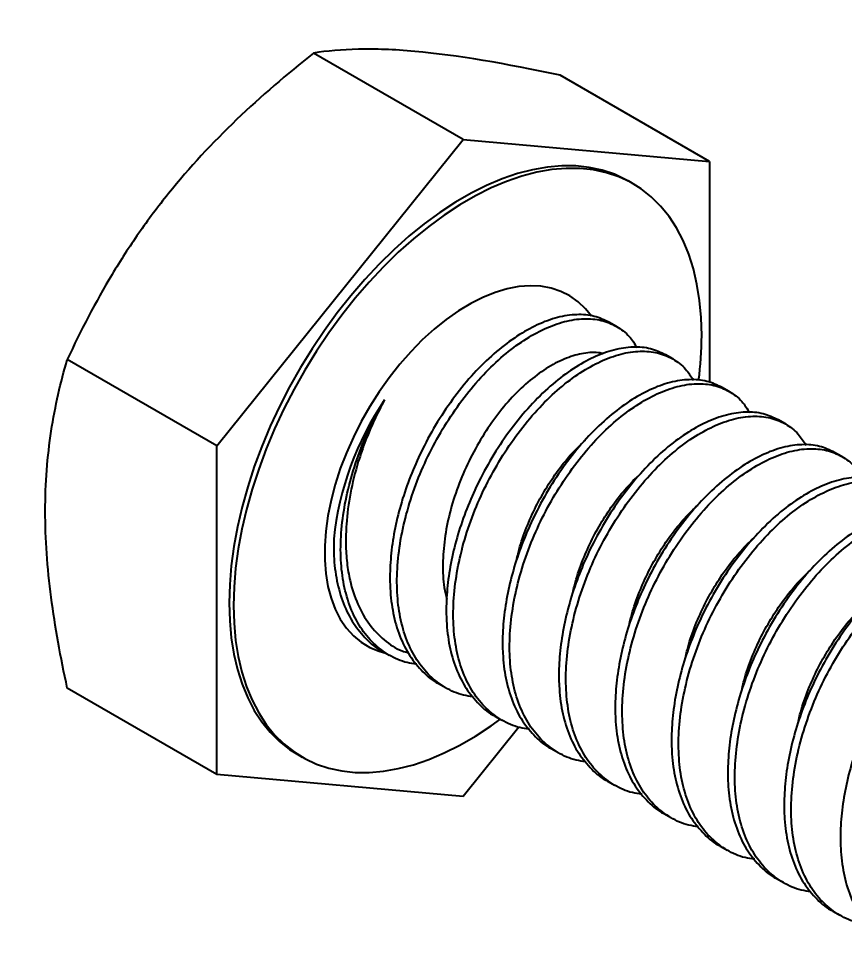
# Model space of a CAD drawing. Extents: x -3.5 to 15.6, y -13 to 0.
# Drawn here: x 3.419 to 3.937, y -4.87 to -4.289 of the extents above; entities that cross this region are included whole.
import ezdxf
from ezdxf import colors
from ezdxf.entities.mleader import LeaderData, LeaderLine
from ezdxf.math import Vec2, Vec3

# ---------------------------------------------------------------- set-up
doc = ezdxf.new("R2010")
doc.units = 0
doc.header["$LTSCALE"] = 0.5
doc.header["$MEASUREMENT"] = 0
doc.layers.add('FAB DWG', color=221, linetype='CONTINUOUS')
doc.layers.add('Hardware', color=242, linetype='CONTINUOUS')
doc.styles.get("Standard").update_dxf_attribs({"font": 'arial.ttf'})

msp = doc.modelspace()

# ---------------------------------------------------------------- linework, layer by layer
at = {"layer": 'Hardware', "linetype": 'Continuous', "lineweight": 25, "transparency": 16777216}
for p, q in [((3.698128, -4.364697), (3.60422, -4.310499)), ((3.852807, -4.378563), (3.7589, -4.324364)), ((3.543448, -4.557108), (3.698128, -4.364697)), ((3.698128, -4.364697), (3.852807, -4.378563)), ((3.852807, -4.378563), (3.852807, -4.517333)), ((3.804769, -4.392581), (3.802006, -4.390987)), ((3.794311, -4.48216), (3.789891, -4.47961)), ((3.829666, -4.502565), (3.825247, -4.500015)), ((3.543448, -4.557108), (3.44954, -4.50291)), ((3.865021, -4.522971), (3.860602, -4.52042)), ((3.900377, -4.543376), (3.895957, -4.540825)), ((3.543448, -4.763384), (3.543448, -4.557108)), ((3.935732, -4.563781), (3.931313, -4.56123)), ((3.647247, -4.685933), (3.651666, -4.688483)), ((3.543448, -4.763384), (3.44954, -4.709186)), ((3.682602, -4.706338), (3.687022, -4.708888)), ((3.717958, -4.726743), (3.722377, -4.729294)), ((3.733047, -4.733812), (3.698128, -4.77725)), ((3.753313, -4.747148), (3.757732, -4.749699)), ((3.594249, -4.75096), (3.597011, -4.752555)), ((3.698128, -4.77725), (3.543448, -4.763384)), ((3.788668, -4.767553), (3.793088, -4.770104)), ((3.824024, -4.787958), (3.828443, -4.790509)), ((3.859379, -4.808364), (3.863798, -4.810914)), ((3.894734, -4.828769), (3.899154, -4.831319)), ((3.93009, -4.849174), (3.934509, -4.851725))]:
    msp.add_line(p, q, dxfattribs=at)
at = {"layer": 'Hardware', "linetype": 'Continuous', "lineweight": 25, "transparency": 16777216, "flags": 128}
for points in [[(3.802006, -4.390987), (3.800283, -4.390025), (3.793, -4.38662), (3.785293, -4.384039), (3.777197, -4.382293), (3.768747, -4.38139), (3.759982, -4.381334), (3.750941, -4.382124), (3.741664, -4.383758), (3.732193, -4.386228), (3.722569, -4.389523), (3.712836, -4.393628), (3.703038, -4.398526), (3.693218, -4.404194), (3.683419, -4.410606), (3.673686, -4.417735), (3.664063, -4.425549), (3.654591, -4.434011), (3.645314, -4.443086), (3.636273, -4.452732), (3.627508, -4.462905), (3.619059, -4.473562), (3.610963, -4.484653), (3.603256, -4.49613), (3.595972, -4.507942), (3.589145, -4.520034), (3.582805, -4.532355), (3.57698, -4.544848), (3.571696, -4.557457), (3.566976, -4.570127), (3.562842, -4.582801), (3.559313, -4.595421), (3.556403, -4.607933), (3.554127, -4.62028), (3.552493, -4.632406), (3.55151, -4.644258), (3.551182, -4.655782), (3.55151, -4.666928), (3.552493, -4.677646), (3.554127, -4.687887), (3.556403, -4.697605), (3.559313, -4.706758), (3.562842, -4.715305), (3.566976, -4.723207), (3.571696, -4.730429), (3.57698, -4.736939), (3.582805, -4.742708), (3.589145, -4.74771), (3.594249, -4.75096)], [(3.847836, -4.487759), (3.847507, -4.476613), (3.846524, -4.465895), (3.844891, -4.455655), (3.842614, -4.445936), (3.839705, -4.436783), (3.836175, -4.428236), (3.832042, -4.420334), (3.827322, -4.413112), (3.822038, -4.406602), (3.816213, -4.400833), (3.809872, -4.395831), (3.803045, -4.391619), (3.795762, -4.388214), (3.788055, -4.385634), (3.779959, -4.383888), (3.771509, -4.382984), (3.762744, -4.382928), (3.753703, -4.383718), (3.744426, -4.385352), (3.734955, -4.387822), (3.725331, -4.391117), (3.715599, -4.395223), (3.7058, -4.40012), (3.69598, -4.405788), (3.686181, -4.412201), (3.676449, -4.41933), (3.666825, -4.427143), (3.657354, -4.435606), (3.648077, -4.44468), (3.639035, -4.454326), (3.630271, -4.4645), (3.621821, -4.475156), (3.613725, -4.486248), (3.606018, -4.497725), (3.598734, -4.509536), (3.591907, -4.521629), (3.585567, -4.533949), (3.579742, -4.546442), (3.574458, -4.559051), (3.569738, -4.571721), (3.565604, -4.584395), (3.562075, -4.597015), (3.559165, -4.609527), (3.556889, -4.621874), (3.555255, -4.634), (3.554272, -4.645852), (3.553944, -4.657377), (3.554272, -4.668522), (3.555255, -4.67924), (3.556889, -4.689481), (3.559165, -4.699199), (3.562075, -4.708353), (3.565604, -4.716899), (3.569738, -4.724801), (3.574458, -4.732024), (3.579742, -4.738534), (3.585567, -4.744302), (3.591907, -4.749304), (3.598734, -4.753517), (3.606018, -4.756921), (3.613725, -4.759502), (3.621821, -4.761248), (3.630271, -4.762151), (3.639035, -4.762208), (3.648077, -4.761417), (3.657354, -4.759783), (3.666825, -4.757313), (3.676449, -4.754018), (3.686181, -4.749913), (3.69598, -4.745015), (3.7058, -4.739347), (3.715599, -4.732935), (3.721701, -4.728554)], [(3.778585, -4.475717), (3.77488, -4.47109), (3.770232, -4.466645), (3.765069, -4.462983), (3.759432, -4.460134), (3.753361, -4.458116), (3.746902, -4.456946), (3.740102, -4.456633), (3.733012, -4.457177), (3.725684, -4.458576), (3.718173, -4.460818), (3.710533, -4.463888), (3.702822, -4.467763), (3.695097, -4.472414), (3.687415, -4.477806), (3.679832, -4.483899), (3.672405, -4.49065), (3.66519, -4.498006), (3.658238, -4.505915), (3.651602, -4.514317), (3.645332, -4.52315), (3.639472, -4.53235), (3.634068, -4.541847), (3.629158, -4.551571), (3.624779, -4.561451), (3.620963, -4.571413), (3.61774, -4.581384), (3.615131, -4.59129), (3.613158, -4.601057), (3.611835, -4.610612), (3.611171, -4.619887), (3.611171, -4.628811), (3.611835, -4.637318), (3.613158, -4.645346), (3.615131, -4.652836), (3.61774, -4.659731), (3.620963, -4.665981), (3.624779, -4.671539), (3.629158, -4.676364), (3.634068, -4.680421), (3.639472, -4.68368), (3.645332, -4.686115), (3.649635, -4.687311)]]:
    msp.add_lwpolyline(points, dxfattribs=at)
at = {"layer": 'Hardware', "linetype": 'Continuous', "lineweight": 25, "transparency": 16777216}
for centre, radius, start, end in [((3.626014, -4.48708), 0.221823, 352.472412, 359.824685), ((3.807796, -4.635851), 0.192057, 145.928786, 173.936756)]:
    msp.add_arc(centre, radius, start, end, dxfattribs=at)
for points, knots in [([(3.667744, -4.309458), (3.661181, -4.30887), (3.654914, -4.308467), (3.643136, -4.308027), (3.637594, -4.307987), (3.621886, -4.308339), (3.612633, -4.309202), (3.60422, -4.310499)], [0, 0, 0, 0, 0.25, 0.25, 0.5, 0.5, 1, 1, 1, 1]), ([(3.513065, -4.398731), (3.506501, -4.406895), (3.500235, -4.415285), (3.488456, -4.432238), (3.482914, -4.440836), (3.467207, -4.466949), (3.457954, -4.484783), (3.44954, -4.50291)], [0, 0, 0, 0, 0.25, 0.25, 0.5, 0.5, 1, 1, 1, 1]), ([(3.78989, -4.479612), (3.786799, -4.478161), (3.780553, -4.475229), (3.769487, -4.474323), (3.757452, -4.476092), (3.744775, -4.480719), (3.731826, -4.487931), (3.718876, -4.497624), (3.706204, -4.509719), (3.694146, -4.523942), (3.683161, -4.539766), (3.673905, -4.555999), (3.666367, -4.572233), (3.660475, -4.588267), (3.656019, -4.604544), (3.653145, -4.620604), (3.652017, -4.634647), (3.652153, -4.648655), (3.65384, -4.662553), (3.657992, -4.676863), (3.664243, -4.689345), (3.672599, -4.699115), (3.678838, -4.704741), (3.682597, -4.706333), (3.682603, -4.706335)], [0, 0, 0, 0, 0.0492868, 0.0995933, 0.1502194, 0.2005259, 0.2498974, 0.2992688, 0.3495753, 0.4002014, 0.4505079, 0.4998793, 0.5429159, 0.586723, 0.6308969, 0.6750128, 0.7186494, 0.7499334, 0.7993048, 0.8496113, 0.9002375, 0.950544, 0.9999154, 1, 1, 1, 1]), ([(3.70432, -4.714643), (3.702272, -4.714373), (3.695982, -4.713546), (3.686792, -4.709219), (3.676895, -4.701898), (3.668696, -4.691832), (3.662402, -4.679431), (3.658262, -4.665098), (3.65634, -4.649289), (3.656565, -4.632236), (3.658903, -4.614156), (3.663368, -4.59553), (3.669775, -4.577068), (3.677922, -4.559254), (3.687581, -4.542317), (3.698566, -4.526493), (3.710624, -4.51227), (3.723295, -4.500174), (3.736245, -4.490482), (3.749195, -4.483268), (3.761868, -4.47865), (3.773922, -4.476845), (3.78492, -4.477887), (3.794539, -4.48178), (3.802205, -4.487522), (3.805731, -4.493017), (3.807274, -4.495421)], [0, 0, 0, 0, 0.0205307, 0.0630589, 0.1055871, 0.1489208, 0.1925298, 0.2358635, 0.2783917, 0.3209474, 0.3643093, 0.4079461, 0.4513062, 0.4937246, 0.5362528, 0.5795865, 0.6231955, 0.6665292, 0.7090574, 0.7515856, 0.7949193, 0.8385283, 0.881862, 0.9243903, 0.9669185, 1, 1, 1, 1]), ([(3.825245, -4.500017), (3.822154, -4.498566), (3.815909, -4.495634), (3.804842, -4.494728), (3.792808, -4.496497), (3.78013, -4.501125), (3.767182, -4.508336), (3.754231, -4.518029), (3.74156, -4.530125), (3.729502, -4.544348), (3.718516, -4.560171), (3.70926, -4.576404), (3.701723, -4.592638), (3.69583, -4.608672), (3.691374, -4.62495), (3.6885, -4.641009), (3.687372, -4.655052), (3.687508, -4.66906), (3.689195, -4.682958), (3.693347, -4.697268), (3.699598, -4.70975), (3.707955, -4.71952), (3.714193, -4.725146), (3.717952, -4.726738), (3.717959, -4.726741)], [0, 0, 0, 0, 0.0492868, 0.0995933, 0.1502194, 0.2005259, 0.2498974, 0.2992688, 0.3495753, 0.4002014, 0.4505079, 0.4998793, 0.5429159, 0.586723, 0.6308969, 0.6750128, 0.7186494, 0.7499334, 0.7993048, 0.8496113, 0.9002375, 0.950544, 0.9999154, 1, 1, 1, 1]), ([(3.78595, -4.499429), (3.785672, -4.499327), (3.782463, -4.498151), (3.7752, -4.498599), (3.764461, -4.501068), (3.753121, -4.506471), (3.741557, -4.514415), (3.73025, -4.524712), (3.719647, -4.537144), (3.71001, -4.551168), (3.701554, -4.566481), (3.694563, -4.58259), (3.689434, -4.599148), (3.686202, -4.615574), (3.685111, -4.631339), (3.685505, -4.64414), (3.687169, -4.650982), (3.687762, -4.65342)], [0, 0, 0, 0, 0.0073029, 0.0840455, 0.1588507, 0.2336557, 0.3083975, 0.3831252, 0.4565504, 0.5299757, 0.6027014, 0.6754139, 0.7474584, 0.8195033, 0.8902002, 0.960894, 1, 1, 1, 1]), ([(3.739676, -4.735048), (3.737628, -4.734779), (3.731338, -4.733951), (3.722147, -4.729624), (3.71225, -4.722304), (3.704051, -4.712238), (3.697758, -4.699836), (3.693617, -4.685503), (3.691695, -4.669694), (3.69192, -4.652642), (3.694259, -4.634561), (3.698723, -4.615935), (3.70513, -4.597473), (3.713277, -4.579659), (3.722936, -4.562723), (3.733921, -4.546898), (3.745979, -4.532675), (3.75865, -4.520579), (3.771601, -4.510887), (3.784551, -4.503673), (3.797223, -4.499055), (3.809278, -4.49725), (3.820276, -4.498292), (3.829895, -4.502185), (3.83756, -4.507927), (3.841086, -4.513422), (3.842629, -4.515827)], [0, 0, 0, 0, 0.0205307, 0.0630589, 0.1055871, 0.1489208, 0.1925298, 0.2358635, 0.2783917, 0.3209474, 0.3643093, 0.4079461, 0.4513062, 0.4937246, 0.5362528, 0.5795865, 0.6231955, 0.6665292, 0.7090574, 0.7515856, 0.7949193, 0.8385283, 0.881862, 0.9243903, 0.9669185, 1, 1, 1, 1]), ([(3.435725, -4.598074), (3.435725, -4.58061), (3.437062, -4.563698), (3.441901, -4.532075), (3.44537, -4.517185), (3.44954, -4.50291)], [0, 0, 0, 0, 0.5, 0.5, 1, 1, 1, 1]), ([(3.860601, -4.520422), (3.85751, -4.518971), (3.851264, -4.516039), (3.840197, -4.515133), (3.828163, -4.516902), (3.815485, -4.52153), (3.802537, -4.528741), (3.789586, -4.538434), (3.776915, -4.55053), (3.764857, -4.564753), (3.753872, -4.580577), (3.744616, -4.596809), (3.737078, -4.613043), (3.731186, -4.629077), (3.72673, -4.645355), (3.723856, -4.661414), (3.722728, -4.675457), (3.722864, -4.689465), (3.724551, -4.703364), (3.728702, -4.717673), (3.734953, -4.730156), (3.74331, -4.739925), (3.749548, -4.745551), (3.753308, -4.747143), (3.753314, -4.747146)], [0, 0, 0, 0, 0.0492868, 0.0995933, 0.1502194, 0.2005259, 0.2498974, 0.2992688, 0.3495753, 0.4002014, 0.4505079, 0.4998793, 0.5429159, 0.586723, 0.6308969, 0.6750128, 0.7186494, 0.7499334, 0.7993048, 0.8496113, 0.9002375, 0.950544, 0.9999154, 1, 1, 1, 1]), ([(3.775031, -4.755453), (3.772983, -4.755184), (3.766693, -4.754356), (3.757503, -4.750029), (3.747605, -4.742709), (3.739406, -4.732643), (3.733113, -4.720241), (3.728972, -4.705908), (3.727051, -4.690099), (3.727276, -4.673047), (3.729614, -4.654966), (3.734078, -4.63634), (3.740486, -4.617878), (3.748632, -4.600064), (3.758291, -4.583128), (3.769276, -4.567303), (3.781334, -4.55308), (3.794006, -4.540985), (3.806956, -4.531293), (3.819906, -4.524078), (3.832578, -4.519461), (3.844633, -4.517655), (3.855631, -4.518697), (3.86525, -4.522591), (3.872916, -4.528332), (3.876442, -4.533827), (3.877984, -4.536232)], [0, 0, 0, 0, 0.0205307, 0.0630589, 0.1055871, 0.1489208, 0.1925298, 0.2358635, 0.2783917, 0.3209474, 0.3643093, 0.4079461, 0.4513062, 0.4937246, 0.5362528, 0.5795865, 0.6231955, 0.6665292, 0.7090574, 0.7515856, 0.7949193, 0.8385283, 0.881862, 0.9243903, 0.9669185, 1, 1, 1, 1]), ([(3.668965, -4.694238), (3.666917, -4.693968), (3.660627, -4.69314), (3.651437, -4.688814), (3.641539, -4.681493), (3.63334, -4.671427), (3.627047, -4.659026), (3.622906, -4.644693), (3.620985, -4.628884), (3.62121, -4.611831), (3.623549, -4.593752), (3.628009, -4.575122), (3.634432, -4.556675), (3.641539, -4.540976), (3.646701, -4.531815), (3.648707, -4.528256)], [0, 0, 0, 0, 0.0394311, 0.1211105, 0.20279, 0.2860163, 0.3697716, 0.4529979, 0.5346774, 0.6164096, 0.6996901, 0.7834987, 0.8667758, 0.9482442, 1, 1, 1, 1]), ([(3.648707, -4.528256), (3.646539, -4.532417), (3.642197, -4.54075), (3.636703, -4.553785), (3.631337, -4.569201), (3.62696, -4.586948), (3.624665, -4.604299), (3.624266, -4.618819), (3.625005, -4.630666), (3.627173, -4.643617), (3.631589, -4.656924), (3.638823, -4.669584), (3.648312, -4.67925), (3.656652, -4.685125), (3.662311, -4.686648), (3.663645, -4.687007)], [0, 0, 0, 0, 0.0656542, 0.131516, 0.197161, 0.2950932, 0.3930255, 0.4578814, 0.522943, 0.5877879, 0.6841986, 0.7806095, 0.8756564, 0.9706969, 1, 1, 1, 1]), ([(3.895956, -4.540827), (3.892865, -4.539376), (3.886619, -4.536445), (3.875553, -4.535539), (3.863518, -4.537307), (3.850841, -4.541935), (3.837892, -4.549147), (3.824942, -4.558839), (3.81227, -4.570935), (3.800212, -4.585158), (3.789227, -4.600982), (3.779971, -4.617214), (3.772433, -4.633449), (3.766541, -4.649482), (3.762085, -4.66576), (3.759211, -4.681819), (3.758083, -4.695862), (3.758219, -4.70987), (3.759906, -4.723769), (3.764058, -4.738078), (3.770309, -4.750561), (3.778665, -4.76033), (3.784904, -4.765956), (3.788663, -4.767548), (3.788669, -4.767551)], [0, 0, 0, 0, 0.0492868, 0.0995933, 0.1502194, 0.2005259, 0.2498974, 0.2992688, 0.3495753, 0.4002014, 0.4505079, 0.4998793, 0.5429159, 0.586723, 0.6308969, 0.6750128, 0.7186494, 0.7499334, 0.7993048, 0.8496113, 0.9002375, 0.950544, 0.9999154, 1, 1, 1, 1]), ([(3.810386, -4.775859), (3.808338, -4.775589), (3.802048, -4.774761), (3.792858, -4.770435), (3.782961, -4.763114), (3.774762, -4.753048), (3.768468, -4.740646), (3.764328, -4.726313), (3.762406, -4.710504), (3.762631, -4.693452), (3.764969, -4.675371), (3.769434, -4.656746), (3.775841, -4.638284), (3.783988, -4.620469), (3.793647, -4.603533), (3.804632, -4.587708), (3.81669, -4.573486), (3.829361, -4.56139), (3.842311, -4.551698), (3.855261, -4.544483), (3.867934, -4.539866), (3.879988, -4.53806), (3.890986, -4.539103), (3.900605, -4.542996), (3.908271, -4.548738), (3.911797, -4.554233), (3.91334, -4.556637)], [0, 0, 0, 0, 0.0205307, 0.0630589, 0.1055871, 0.1489208, 0.1925298, 0.2358635, 0.2783917, 0.3209474, 0.3643093, 0.4079461, 0.4513062, 0.4937246, 0.5362528, 0.5795865, 0.6231955, 0.6665292, 0.7090574, 0.7515856, 0.7949193, 0.8385283, 0.881862, 0.9243903, 0.9669185, 1, 1, 1, 1]), ([(3.73188, -4.627875), (3.73216, -4.626533), (3.733406, -4.620584), (3.737087, -4.610063), (3.742812, -4.596748), (3.74977, -4.584063), (3.757665, -4.572247), (3.766091, -4.561762), (3.772016, -4.55614), (3.77484, -4.55346)], [0, 0, 0, 0, 0.0471346, 0.2090283, 0.3678932, 0.5267581, 0.6886518, 0.8515813, 1, 1, 1, 1]), ([(3.931311, -4.561233), (3.928221, -4.559782), (3.921975, -4.55685), (3.910908, -4.555944), (3.898874, -4.557713), (3.886196, -4.56234), (3.873248, -4.569552), (3.860297, -4.579244), (3.847626, -4.59134), (3.835568, -4.605563), (3.824582, -4.621387), (3.815326, -4.637619), (3.807789, -4.653854), (3.801896, -4.669887), (3.79744, -4.686165), (3.794566, -4.702224), (3.793438, -4.716267), (3.793575, -4.730275), (3.795262, -4.744174), (3.799413, -4.758483), (3.805664, -4.770966), (3.814021, -4.780735), (3.820259, -4.786361), (3.824018, -4.787953), (3.824025, -4.787956)], [0, 0, 0, 0, 0.0492868, 0.0995933, 0.1502194, 0.2005259, 0.2498974, 0.2992688, 0.3495753, 0.4002014, 0.4505079, 0.4998793, 0.5429159, 0.586723, 0.6308969, 0.6750128, 0.7186494, 0.7499334, 0.7993048, 0.8496113, 0.9002375, 0.950544, 0.9999154, 1, 1, 1, 1]), ([(3.845742, -4.796264), (3.843694, -4.795994), (3.837404, -4.795166), (3.828213, -4.79084), (3.818316, -4.783519), (3.810117, -4.773453), (3.803824, -4.761051), (3.799683, -4.746719), (3.797761, -4.730909), (3.797987, -4.713857), (3.800325, -4.695777), (3.804789, -4.677151), (3.811196, -4.658689), (3.819343, -4.640874), (3.829002, -4.623938), (3.839987, -4.608114), (3.852045, -4.593891), (3.864717, -4.581795), (3.877667, -4.572103), (3.890617, -4.564889), (3.903289, -4.560271), (3.915344, -4.558465), (3.926342, -4.559508), (3.935961, -4.563401), (3.943626, -4.569143), (3.947152, -4.574638), (3.948695, -4.577042)], [0, 0, 0, 0, 0.0205307, 0.0630589, 0.1055871, 0.1489208, 0.1925298, 0.2358635, 0.2783917, 0.3209474, 0.3643093, 0.4079461, 0.4513062, 0.4937246, 0.5362528, 0.5795865, 0.6231955, 0.6665292, 0.7090574, 0.7515856, 0.7949193, 0.8385283, 0.881862, 0.9243903, 0.9669185, 1, 1, 1, 1]), ([(3.767235, -4.64828), (3.767516, -4.646938), (3.768761, -4.640989), (3.772442, -4.630468), (3.778168, -4.617153), (3.785125, -4.604468), (3.793021, -4.592652), (3.801446, -4.582167), (3.807371, -4.576545), (3.810195, -4.573865)], [0, 0, 0, 0, 0.0471346, 0.2090283, 0.3678932, 0.5267581, 0.6886518, 0.8515813, 1, 1, 1, 1]), ([(3.966667, -4.581638), (3.963576, -4.580187), (3.95733, -4.577255), (3.946264, -4.576349), (3.934229, -4.578118), (3.921551, -4.582745), (3.908603, -4.589957), (3.895652, -4.59965), (3.882981, -4.611745), (3.870923, -4.625968), (3.859938, -4.641792), (3.850682, -4.658025), (3.843144, -4.674259), (3.837252, -4.690292), (3.832796, -4.70657), (3.829922, -4.722629), (3.828794, -4.736672), (3.82893, -4.75068), (3.830617, -4.764579), (3.834768, -4.778889), (3.841019, -4.791371), (3.849376, -4.801141), (3.855614, -4.806766), (3.859374, -4.808359), (3.85938, -4.808361)], [0, 0, 0, 0, 0.0492868, 0.0995933, 0.1502194, 0.2005259, 0.2498974, 0.2992688, 0.3495753, 0.4002014, 0.4505079, 0.4998793, 0.5429159, 0.586723, 0.6308969, 0.6750128, 0.7186494, 0.7499334, 0.7993048, 0.8496113, 0.9002375, 0.950544, 0.9999154, 1, 1, 1, 1]), ([(3.881097, -4.816669), (3.879049, -4.816399), (3.872759, -4.815571), (3.863569, -4.811245), (3.853671, -4.803924), (3.845472, -4.793858), (3.839179, -4.781457), (3.835038, -4.767124), (3.833117, -4.751315), (3.833342, -4.734262), (3.83568, -4.716182), (3.840144, -4.697556), (3.846552, -4.679094), (3.854698, -4.66128), (3.864357, -4.644343), (3.875342, -4.628519), (3.8874, -4.614296), (3.900072, -4.6022), (3.913022, -4.592508), (3.925972, -4.585294), (3.938644, -4.580676), (3.950699, -4.578871), (3.961697, -4.579913), (3.971316, -4.583806), (3.978982, -4.589548), (3.982508, -4.595043), (3.98405, -4.597447)], [0, 0, 0, 0, 0.0205307, 0.0630589, 0.1055871, 0.1489208, 0.1925298, 0.2358635, 0.2783917, 0.3209474, 0.3643093, 0.4079461, 0.4513062, 0.4937246, 0.5362528, 0.5795865, 0.6231955, 0.6665292, 0.7090574, 0.7515856, 0.7949193, 0.8385283, 0.881862, 0.9243903, 0.9669185, 1, 1, 1, 1]), ([(3.44954, -4.709186), (3.445342, -4.689967), (3.44183, -4.670771), (3.437025, -4.633592), (3.435725, -4.615525), (3.435725, -4.598074)], [0, 0, 0, 0, 0.5, 0.5, 1, 1, 1, 1]), ([(3.80259, -4.668685), (3.802871, -4.667344), (3.804116, -4.661395), (3.807797, -4.650873), (3.813523, -4.637558), (3.82048, -4.624873), (3.828376, -4.613057), (3.836802, -4.602572), (3.842726, -4.59695), (3.84555, -4.59427)], [0, 0, 0, 0, 0.0471346, 0.2090283, 0.3678932, 0.5267581, 0.6886518, 0.8515813, 1, 1, 1, 1]), ([(4.002022, -4.602043), (3.998931, -4.600592), (3.992685, -4.59766), (3.981619, -4.596754), (3.969584, -4.598523), (3.956907, -4.60315), (3.943958, -4.610362), (3.931008, -4.620055), (3.918336, -4.63215), (3.906278, -4.646373), (3.895293, -4.662197), (3.886037, -4.67843), (3.878499, -4.694664), (3.872607, -4.710697), (3.868151, -4.726975), (3.865277, -4.743035), (3.864149, -4.757078), (3.864285, -4.771086), (3.865972, -4.784984), (3.870124, -4.799294), (3.876375, -4.811776), (3.884731, -4.821546), (3.89097, -4.827172), (3.894729, -4.828764), (3.894735, -4.828766)], [0, 0, 0, 0, 0.0492868, 0.0995933, 0.1502194, 0.2005259, 0.2498974, 0.2992688, 0.3495753, 0.4002014, 0.4505079, 0.4998793, 0.5429159, 0.586723, 0.6308969, 0.6750128, 0.7186494, 0.7499334, 0.7993048, 0.8496113, 0.9002375, 0.950544, 0.9999154, 1, 1, 1, 1]), ([(3.916452, -4.837074), (3.914404, -4.836804), (3.908114, -4.835977), (3.898924, -4.83165), (3.889027, -4.824329), (3.880828, -4.814263), (3.874534, -4.801862), (3.870394, -4.787529), (3.868472, -4.77172), (3.868697, -4.754667), (3.871035, -4.736587), (3.8755, -4.717961), (3.881907, -4.699499), (3.890054, -4.681685), (3.899713, -4.664748), (3.910698, -4.648924), (3.922756, -4.634701), (3.935427, -4.622605), (3.948377, -4.612913), (3.961327, -4.605699), (3.974, -4.601081), (3.986054, -4.599276), (3.997052, -4.600318), (4.006671, -4.604211), (4.014337, -4.609953), (4.017863, -4.615448), (4.019406, -4.617852)], [0, 0, 0, 0, 0.0205307, 0.0630589, 0.1055871, 0.1489208, 0.1925298, 0.2358635, 0.2783917, 0.3209474, 0.3643093, 0.4079461, 0.4513062, 0.4937246, 0.5362528, 0.5795865, 0.6231955, 0.6665292, 0.7090574, 0.7515856, 0.7949193, 0.8385283, 0.881862, 0.9243903, 0.9669185, 1, 1, 1, 1]), ([(3.616813, -4.615565), (3.616792, -4.619118), (3.616736, -4.62828), (3.618505, -4.642138), (3.622631, -4.65646), (3.628889, -4.668939), (3.637243, -4.67871), (3.643482, -4.684335), (3.647242, -4.685928), (3.647248, -4.68593)], [0, 0, 0, 0, 0.1111921, 0.2866723, 0.4654758, 0.6454155, 0.8242191, 0.9996992, 1, 1, 1, 1]), ([(3.837946, -4.68909), (3.838226, -4.687749), (3.839472, -4.6818), (3.843153, -4.671278), (3.848878, -4.657963), (3.855836, -4.645278), (3.863731, -4.633463), (3.872157, -4.622977), (3.878082, -4.617355), (3.880906, -4.614675)], [0, 0, 0, 0, 0.0471346, 0.2090283, 0.3678932, 0.5267581, 0.6886518, 0.8515813, 1, 1, 1, 1]), ([(4.037377, -4.622448), (4.034287, -4.620997), (4.028041, -4.618065), (4.016974, -4.617159), (4.00494, -4.618928), (3.992262, -4.623555), (3.979314, -4.630767), (3.966363, -4.64046), (3.953692, -4.652556), (3.941634, -4.666779), (3.930648, -4.682602), (3.921392, -4.698835), (3.913855, -4.715069), (3.907962, -4.731103), (3.903506, -4.747381), (3.900632, -4.76344), (3.899504, -4.777483), (3.899641, -4.791491), (3.901328, -4.805389), (3.905479, -4.819699), (3.91173, -4.832181), (3.920087, -4.841951), (3.926325, -4.847577), (3.930084, -4.849169), (3.930091, -4.849172)], [0, 0, 0, 0, 0.0492868, 0.0995933, 0.1502194, 0.2005259, 0.2498974, 0.2992688, 0.3495753, 0.4002014, 0.4505079, 0.4998793, 0.5429159, 0.586723, 0.6308969, 0.6750128, 0.7186494, 0.7499334, 0.7993048, 0.8496113, 0.9002375, 0.950544, 0.9999154, 1, 1, 1, 1]), ([(3.951808, -4.857479), (3.94976, -4.85721), (3.94347, -4.856382), (3.934279, -4.852055), (3.924382, -4.844735), (3.916183, -4.834669), (3.90989, -4.822267), (3.905749, -4.807934), (3.903827, -4.792125), (3.904053, -4.775073), (3.906391, -4.756992), (3.910855, -4.738366), (3.917262, -4.719904), (3.925409, -4.70209), (3.935068, -4.685154), (3.946053, -4.669329), (3.958111, -4.655106), (3.970783, -4.64301), (3.983733, -4.633318), (3.996683, -4.626104), (4.009355, -4.621486), (4.02141, -4.619681), (4.032408, -4.620723), (4.042027, -4.624616), (4.049692, -4.630358), (4.053218, -4.635853), (4.054761, -4.638258)], [0, 0, 0, 0, 0.0205307, 0.0630589, 0.1055871, 0.1489208, 0.1925298, 0.2358635, 0.2783917, 0.3209474, 0.3643093, 0.4079461, 0.4513062, 0.4937246, 0.5362528, 0.5795865, 0.6231955, 0.6665292, 0.7090574, 0.7515856, 0.7949193, 0.8385283, 0.881862, 0.9243903, 0.9669185, 1, 1, 1, 1]), ([(3.873301, -4.709495), (3.873582, -4.708154), (3.874827, -4.702205), (3.878508, -4.691683), (3.884234, -4.678369), (3.891191, -4.665683), (3.899087, -4.653868), (3.907512, -4.643382), (3.913437, -4.63776), (3.916261, -4.63508)], [0, 0, 0, 0, 0.0471346, 0.2090283, 0.3678932, 0.5267581, 0.6886518, 0.8515813, 1, 1, 1, 1]), ([(4.072733, -4.642853), (4.069642, -4.641402), (4.063396, -4.63847), (4.05233, -4.637564), (4.040295, -4.639333), (4.027617, -4.643961), (4.014669, -4.651172), (4.001718, -4.660865), (3.989047, -4.672961), (3.976989, -4.687184), (3.966004, -4.703008), (3.956748, -4.71924), (3.94921, -4.735474), (3.943318, -4.751508), (3.938862, -4.767786), (3.935988, -4.783845), (3.93486, -4.797888), (3.934996, -4.811896), (3.936683, -4.825794), (3.940834, -4.840104), (3.947085, -4.852587), (3.955442, -4.862356), (3.96168, -4.867982), (3.96544, -4.869574), (3.965446, -4.869577)], [0, 0, 0, 0, 0.0492868, 0.0995933, 0.1502194, 0.2005259, 0.2498974, 0.2992688, 0.3495753, 0.4002014, 0.4505079, 0.4998793, 0.5429159, 0.586723, 0.6308969, 0.6750128, 0.7186494, 0.7499334, 0.7993048, 0.8496113, 0.9002375, 0.950544, 0.9999154, 1, 1, 1, 1]), ([(3.908656, -4.729901), (3.908937, -4.728559), (3.910182, -4.72261), (3.913863, -4.712088), (3.919589, -4.698774), (3.926546, -4.686089), (3.934442, -4.674273), (3.942868, -4.663787), (3.948792, -4.658165), (3.951617, -4.655485)], [0, 0, 0, 0, 0.0471346, 0.2090283, 0.3678932, 0.5267581, 0.6886518, 0.8515813, 1, 1, 1, 1])]:
    msp.add_open_spline(points, degree=3, knots=knots, dxfattribs=at)
for points in [[(3.60422, -4.310499), (3.570482, -4.337107), (3.539418, -4.36595), (3.513065, -4.398731)], [(3.7589, -4.324364), (3.725162, -4.317228), (3.694097, -4.31182), (3.667744, -4.309458)]]:
    msp.add_open_spline(points, degree=3, dxfattribs=at)

# ---------------------------------------------------------------- leaders
at = {"layer": 'FAB DWG', "ltscale": 0.5, "transparency": 16777216}
ml = msp.add_multileader_mtext('Standard', dxfattribs=at)
ml.set_content('BK01342', color=256)
ml.set_leader_properties()
ml.build(insert=Vec2(0, 0))
ml.multileader.update_dxf_attribs({"dogleg_length": 0.594064, "arrow_head_size": 0.5})
ctx = ml.context
ctx.base_point, ctx.char_height, ctx.arrow_head_size, ctx.landing_gap_size, ctx.plane_origin = Vec3(7.199113, -3.597875), 0.188, 0.5, 0.09, Vec3(-1.739086, -9.841176)
ctx.text_align_type = 2
notes = []
notes.append((ctx, [(0, (1, 1, 0), (6.823622, -3.597875), (1, 0), 0.375491, [(0, [(6.329355, -4.562738)], 0, [])])]))
ctx.mtext.insert, ctx.mtext.width, ctx.mtext.alignment, ctx.mtext.flow_direction = Vec3(8.336706, -3.502208), 7.6221832, 3, 5
for ctx, leaders in notes:
    for number, flags, end, landing, length, lines in leaders:
        leader = LeaderData()
        leader.index, (leader.has_last_leader_line, leader.has_dogleg_vector, leader.attachment_direction) = number, flags
        leader.last_leader_point, leader.dogleg_vector, leader.dogleg_length = Vec3(end), Vec3(landing), length
        for number, points, colour, breaks in lines:
            line = LeaderLine()
            line.index, line.vertices, line.color, line.breaks = number, Vec3.list(points), colors.encode_raw_color(colour), breaks
            leader.lines.append(line)
        ctx.leaders.append(leader)

doc.saveas('drawing.dxf')
